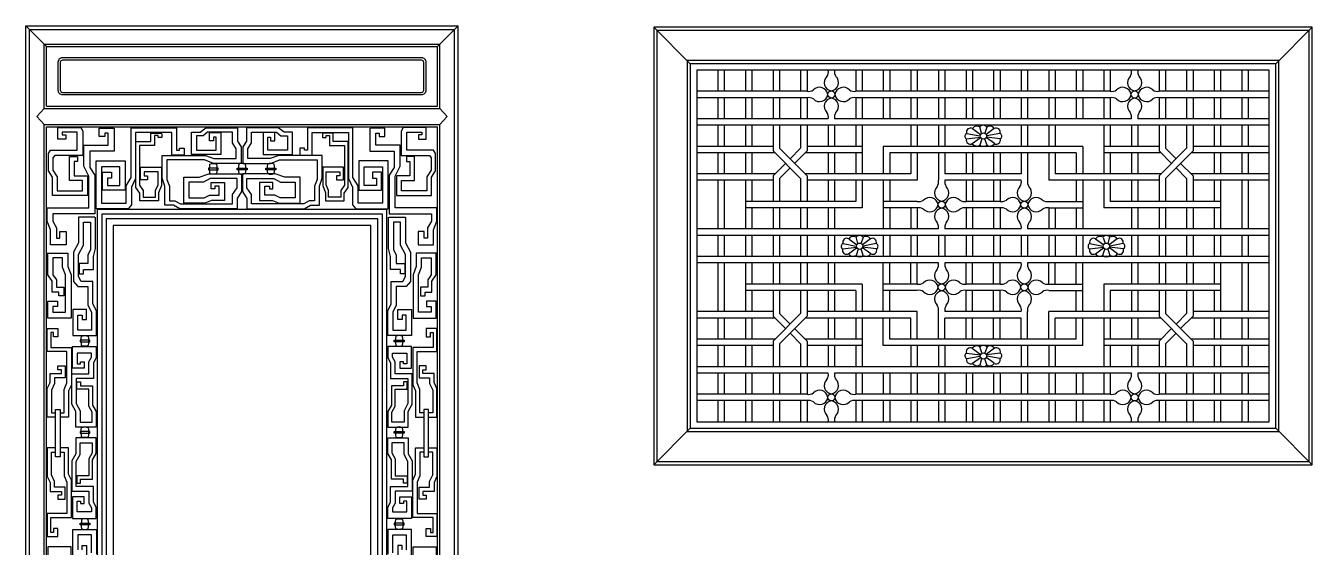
# Model space of a CAD drawing. Extents: x -66030 to 95157, y -13132 to 45879.
# Drawn here: x 32178 to 35533, y 14834 to 16195 of the extents above; entities that cross this region are included whole.
import ezdxf

# ---------------------------------------------------------------- set-up
doc = ezdxf.new("R2010")
doc.units = 0
doc.header["$LTSCALE"] = 100
doc.header["$MEASUREMENT"] = 0
for name, color, linetype in [('3', 11, 'CONTINUOUS'), ('4', 121, 'CONTINUOUS'), ('7', 105, 'CONTINUOUS')]:
    doc.layers.add(name, color=color, linetype=linetype)

# ---------------------------------------------------------------- blocks, each defined once
blk = doc.blocks.new('窗-061')
at = {"layer": '3'}
for points in [[(-585, 2430), (585, 2430, 0.414214), (600, 2445), (600, 2535, 0.414214), (585, 2550), (-585, 2550, 0.414214), (-600, 2535), (-600, 2445, 0.414214)], [(-585, 2437.5), (585, 2437.5, 0.414214), (592.5, 2445), (592.5, 2535, 0.414214), (585, 2542.5), (-585, 2542.5, 0.414214), (-592.5, 2535), (-592.5, 2445, 0.414214)]]:
    blk.add_lwpolyline(points, format="xyb", close=True, dxfattribs=at)
for points in [[(-416.4, 2320.9), (-416.4, 2245.1), (-496, 2245.1), (-496, 2192.7), (-479.7, 2167.4), (-479.7, 2041), (-617.1, 2041), (-617.1, 2017.5), (-604.5, 1995.9), (-604.5, 1961.5), (-593.6, 1961.5), (-593.6, 1983.2), (-573.7, 1983.2), (-573.7, 1939.9), (-624.4, 1939.9), (-624.4, 1988.6), (-635.2, 2017.5), (-635.2, 2060.9), (-499.6, 2060.9), (-499.6, 2163.8), (-515.9, 2196.3), (-515.9, 2264.9), (-436.3, 2264.9), (-436.3, 2304.7), (-447.1, 2304.7), (-447.1, 2293.8), (-465.2, 2293.8), (-465.2, 2320.9), (-418.2, 2320.9)], [(-503.2, 2163.8), (-503.2, 2100.5), (-617.7, 2100.5), (-617.7, 2160.7), (-631, 2181.1), (-631, 2238.3), (-623.9, 2248.5), (-537, 2248.5), (-537, 2307.7), (-586, 2307.7), (-586, 2298.5), (-574.8, 2298.5), (-574.8, 2284.2), (-600.4, 2284.2), (-600.4, 2323), (-525.7, 2323), (-518.6, 2310.8), (-518.6, 2231.1), (-610.6, 2231.1), (-616.7, 2224), (-616.7, 2183.2), (-602.4, 2161.7), (-602.4, 2115.8), (-519.6, 2115.8), (-519.6, 2149.5), (-562.5, 2149.5), (-562.5, 2228.1), (-536, 2228.1), (-536, 2211.7), (-547.2, 2211.7), (-547.2, 2164.8), (-503.2, 2164.8)], [(-188.2, 2255.3), (-188.2, 2233), (-228.7, 2233), (-228.7, 2306.9), (-347.4, 2306.9), (-347.4, 2156.3), (-360, 2128.4), (-360, 2069.9), (-371.1, 2057.3), (-475.8, 2057.3), (-475.8, 2213.5), (-381.2, 2213.5), (-381.2, 2118.7), (-454.9, 2118.7), (-454.9, 2177.2), (-425.6, 2177.2), (-425.6, 2157.7), (-438.1, 2157.7), (-438.1, 2134), (-398.2, 2134), (-398.3, 2194), (-457.7, 2194), (-457.7, 2075.4), (-378.1, 2075.4), (-378.1, 2132.6), (-361.3, 2159.1), (-361.3, 2159.1), (-361.3, 2322.2), (-213.3, 2322.2), (-213.3, 2248.3), (-203.6, 2248.3), (-203.6, 2255.3), (-188.2, 2255.3)], [(188.2, 2255.3), (188.2, 2233), (228.7, 2233), (228.7, 2306.9), (347.4, 2306.9), (347.4, 2156.3), (360, 2128.4), (360, 2069.9), (371.1, 2057.3), (475.8, 2057.3), (475.8, 2213.5), (381.2, 2213.5), (381.2, 2118.7), (454.9, 2118.7), (454.9, 2177.2), (425.6, 2177.2), (425.6, 2157.7), (438.1, 2157.7), (438.1, 2134), (398.2, 2134), (398.3, 2194), (457.7, 2194), (457.7, 2075.4), (378.1, 2075.4), (378.1, 2132.6), (361.3, 2159.1), (361.3, 2159.1), (361.3, 2322.2), (213.3, 2322.2), (213.3, 2248.3), (203.6, 2248.3), (203.6, 2255.3), (188.2, 2255.3)], [(416.4, 2320.9), (416.4, 2245.1), (496, 2245.1), (496, 2192.7), (479.7, 2167.4), (479.7, 2041), (617.1, 2041), (617.1, 2017.5), (604.5, 1995.9), (604.5, 1961.5), (593.6, 1961.5), (593.6, 1983.2), (573.7, 1983.2), (573.7, 1939.9), (624.4, 1939.9), (624.4, 1988.6), (635.2, 2017.5), (635.2, 2060.9), (499.6, 2060.9), (499.6, 2163.8), (515.9, 2196.3), (515.9, 2264.9), (436.3, 2264.9), (436.3, 2304.7), (447.1, 2304.7), (447.1, 2293.8), (465.2, 2293.8), (465.2, 2320.9), (418.2, 2320.9)], [(503.2, 2163.8), (503.2, 2100.5), (617.7, 2100.5), (617.7, 2160.7), (631, 2181.1), (631, 2238.3), (623.9, 2248.5), (537, 2248.5), (537, 2307.7), (586, 2307.7), (586, 2298.5), (574.8, 2298.5), (574.8, 2284.2), (600.4, 2284.2), (600.4, 2323), (525.7, 2323), (518.6, 2310.8), (518.6, 2231.1), (610.6, 2231.1), (616.7, 2224), (616.7, 2183.2), (602.4, 2161.7), (602.4, 2115.8), (519.6, 2115.8), (519.6, 2149.5), (562.5, 2149.5), (562.5, 2228.1), (536, 2228.1), (536, 2211.7), (547.2, 2211.7), (547.2, 2164.8), (503.2, 2164.8)], [(-261.8, 2302.6), (-261.8, 2289.6), (-273.7, 2289.6), (-273.7, 2296.7), (-285.6, 2296.7), (-285.6, 2263.5), (-334.2, 2263.5), (-334.2, 2134.3), (-322.3, 2117.7), (-322.3, 2095.2), (-282, 2095.2), (-282, 2117.7), (-273.7, 2135.5), (-273.7, 2178.2), (-318.8, 2178.2), (-318.8, 2165.2), (-308.1, 2165.2), (-308.1, 2152.1), (-330.7, 2152.1), (-330.7, 2193.6), (-263, 2193.6), (-263, 2133.2), (-272.5, 2109.4), (-272.5, 2083.4), (-333, 2083.4), (-333, 2108.3), (-346.1, 2127.2), (-346.1, 2276.6), (-297.4, 2276.6), (-297.4, 2303.8), (-261.8, 2303.8)], [(261.8, 2302.6), (261.8, 2289.6), (273.7, 2289.6), (273.7, 2296.7), (285.6, 2296.7), (285.6, 2263.5), (334.2, 2263.5), (334.2, 2134.3), (322.3, 2117.7), (322.3, 2095.2), (282, 2095.2), (282, 2117.7), (273.7, 2135.5), (273.7, 2178.2), (318.8, 2178.2), (318.8, 2165.2), (308.1, 2165.2), (308.1, 2152.1), (330.7, 2152.1), (330.7, 2193.6), (263, 2193.6), (263, 2133.2), (272.5, 2109.4), (272.5, 2083.4), (333, 2083.4), (333, 2108.3), (346.1, 2127.2), (346.1, 2276.6), (297.4, 2276.6), (297.4, 2303.8), (261.8, 2303.8)], [(-479.4, 2030.3), (-533.2, 2030.3), (-533.2, 1946.2), (-549.6, 1915.8), (-549.6, 1820.1), (-535.5, 1803.7), (-502.8, 1803.7), (-502.8, 1743), (-491.1, 1719.7), (-491.1, 1661.2), (-535.5, 1661.2), (-535.5, 1710.3), (-521.5, 1710.3), (-521.5, 1696.3), (-507.5, 1696.3), (-507.5, 1729), (-551.9, 1729), (-551.9, 1643.8), (-474.7, 1643.8), (-474.7, 1724.3), (-486.4, 1747.7), (-486.4, 1820.1), (-523.8, 1820.1), (-533.2, 1836.4), (-533.2, 1908.8), (-516.8, 1939.2), (-516.8, 2013.9), (-493.4, 2013.9), (-493.4, 1925.2), (-502.8, 1906.5), (-502.8, 1878.5), (-530.9, 1878.5), (-530.9, 1845.8), (-516.8, 1845.8), (-516.8, 1859.8), (-484.1, 1859.8), (-484.1, 1901.8), (-477.1, 1927.5), (-477.1, 2030.3)], [(479.4, 2030.3), (533.2, 2030.3), (533.2, 1946.2), (549.6, 1915.8), (549.6, 1820.1), (535.5, 1803.7), (502.8, 1803.7), (502.8, 1743), (491.1, 1719.7), (491.1, 1661.2), (535.5, 1661.2), (535.5, 1710.3), (521.5, 1710.3), (521.5, 1696.3), (507.5, 1696.3), (507.5, 1729), (551.9, 1729), (551.9, 1643.8), (474.7, 1643.8), (474.7, 1724.3), (486.4, 1747.7), (486.4, 1820.1), (523.8, 1820.1), (533.2, 1836.4), (533.2, 1908.8), (516.8, 1939.2), (516.8, 2013.9), (493.4, 2013.9), (493.4, 1925.2), (502.8, 1906.5), (502.8, 1878.5), (530.9, 1878.5), (530.9, 1845.8), (516.8, 1845.8), (516.8, 1859.8), (484.1, 1859.8), (484.1, 1901.8), (477.1, 1927.5), (477.1, 2030.3)], [(-634.9, 1913.1), (-567.3, 1913.1), (-567.3, 1869.3), (-557.3, 1841.5), (-557.3, 1700.4), (-632.9, 1700.4), (-632.9, 1756.1), (-601.1, 1756.1), (-601.1, 1738.2), (-617, 1738.2), (-617, 1720.3), (-575.2, 1720.3), (-575.2, 1841.5), (-585.2, 1867.4), (-585.2, 1897.2), (-617, 1897.2), (-617, 1841.5), (-605.1, 1825.6), (-605.1, 1801.8), (-581.2, 1801.8), (-581.2, 1774), (-597.1, 1774), (-597.1, 1785.9), (-619, 1785.9), (-619, 1821.7), (-632.9, 1841.5), (-632.9, 1911.1)], [(634.9, 1913.1), (567.3, 1913.1), (567.3, 1869.3), (557.3, 1841.5), (557.3, 1700.4), (632.9, 1700.4), (632.9, 1756.1), (601.1, 1756.1), (601.1, 1738.2), (617, 1738.2), (617, 1720.3), (575.2, 1720.3), (575.2, 1841.5), (585.2, 1867.4), (585.2, 1897.2), (617, 1897.2), (617, 1841.5), (605.1, 1825.6), (605.1, 1801.8), (581.2, 1801.8), (581.2, 1774), (597.1, 1774), (597.1, 1785.9), (619, 1785.9), (619, 1821.7), (632.9, 1841.5), (632.9, 1911.1)], [(-635.1, 1666.9), (-600.7, 1666.9), (-600.7, 1640.2), (-614.1, 1640.2), (-614.1, 1653.5), (-623, 1653.5), (-623, 1605), (-556.2, 1605), (-556.2, 1483.2), (-565.1, 1463.9), (-565.1, 1378), (-592.3, 1378)], [(-592.3, 1391.4), (-580, 1391.4), (-580, 1468.4), (-571.1, 1489.1), (-571.1, 1591.7), (-634.8, 1591.7), (-634.8, 1666.6)], [(635.1, 1666.9), (600.7, 1666.9), (600.7, 1640.2), (614.1, 1640.2), (614.1, 1653.5), (623, 1653.5), (623, 1605), (556.2, 1605), (556.2, 1483.2), (565.1, 1463.9), (565.1, 1378), (592.3, 1378)], [(592.3, 1391.4), (580, 1391.4), (580, 1468.4), (571.1, 1489.1), (571.1, 1591.7), (634.8, 1591.7), (634.8, 1666.6)], [(-608.2, 1378), (-634.8, 1378), (-634.8, 1471.3), (-625.9, 1490.6), (-625.9, 1520.2), (-588.9, 1520.2), (-588.9, 1532.1), (-600.7, 1532.1), (-600.7, 1545.4), (-577, 1545.4), (-577, 1505.4), (-611.1, 1505.4), (-611.1, 1487.6), (-621.5, 1465.4), (-621.5, 1391.4), (-608.2, 1391.4)], [(608.2, 1378), (634.8, 1378), (634.8, 1471.3), (625.9, 1490.6), (625.9, 1520.2), (588.9, 1520.2), (588.9, 1532.1), (600.7, 1532.1), (600.7, 1545.4), (577, 1545.4), (577, 1505.4), (611.1, 1505.4), (611.1, 1487.6), (621.5, 1465.4), (621.5, 1391.4), (608.2, 1391.4)], [(-635.1, 988.1), (-600.7, 988.1), (-600.7, 1014.8), (-614.1, 1014.8), (-614.1, 1001.5), (-623, 1001.5), (-623, 1050), (-556.2, 1050), (-556.2, 1171.8), (-565.1, 1191.1), (-565.1, 1277), (-592.3, 1277)], [(-608.2, 1277), (-634.8, 1277), (-634.8, 1183.7), (-625.9, 1164.4), (-625.9, 1134.8), (-588.9, 1134.8), (-588.9, 1122.9), (-600.7, 1122.9), (-600.7, 1109.6), (-577, 1109.6), (-577, 1149.6), (-611.1, 1149.6), (-611.1, 1167.4), (-621.5, 1189.6), (-621.5, 1263.6), (-608.2, 1263.6)], [(-592.3, 1263.6), (-580, 1263.6), (-580, 1186.6), (-571.1, 1165.9), (-571.1, 1063.3), (-634.8, 1063.3), (-634.8, 988.4)], [(635.1, 988.1), (600.7, 988.1), (600.7, 1014.8), (614.1, 1014.8), (614.1, 1001.5), (623, 1001.5), (623, 1050), (556.2, 1050), (556.2, 1171.8), (565.1, 1191.1), (565.1, 1277), (592.3, 1277)], [(592.3, 1263.6), (580, 1263.6), (580, 1186.6), (571.1, 1165.9), (571.1, 1063.3), (634.8, 1063.3), (634.8, 988.4)], [(608.2, 1277), (634.8, 1277), (634.8, 1183.7), (625.9, 1164.4), (625.9, 1134.8), (588.9, 1134.8), (588.9, 1122.9), (600.7, 1122.9), (600.7, 1109.6), (577, 1109.6), (577, 1149.6), (611.1, 1149.6), (611.1, 1167.4), (621.5, 1189.6), (621.5, 1263.6), (608.2, 1263.6)], [(-491.1, 935.3), (-491.1, 993.8), (-535.5, 993.8), (-535.5, 944.7)], [(-521.5, 944.7), (-521.5, 958.7), (-507.5, 958.7), (-507.5, 926)], [(-551.9, 926), (-551.9, 1011.2), (-474.7, 1011.2), (-474.7, 930.7)], [(491.1, 935.3), (491.1, 993.8), (535.5, 993.8), (535.5, 944.7)], [(521.5, 944.7), (521.5, 958.7), (507.5, 958.7), (507.5, 926)], [(551.9, 926), (551.9, 1011.2), (474.7, 1011.2), (474.7, 930.7)], [(-557.3, 813.5), (-557.3, 954.6), (-632.9, 954.6), (-632.9, 898.9)], [(557.3, 813.5), (557.3, 954.6), (632.9, 954.6), (632.9, 898.9)]]:
    blk.add_lwpolyline(points, dxfattribs=at)
for points in [[(-103.5, 2155.9), (-125.4, 2144.2), (-173.4, 2144.2), (-173.4, 2093.7), (-123.9, 2093.7), (-106.4, 2102.4), (-74.4, 2102.4), (-74.4, 2131.5), (-89, 2131.5), (-89, 2122.8), (-100.6, 2122.8), (-100.6, 2143.1), (-56.9, 2143.1), (-56.9, 2085), (-99.1, 2085), (-121, 2076.3), (-189.4, 2076.3), (-189.4, 2160.2), (-139.9, 2160.2), (-107.9, 2171.9), (-1.6, 2171.9), (-1.6, 2114.1), (-16.1, 2090.8), (-16.1, 2057.3), (-202.5, 2057.3), (-222.9, 2069), (-252, 2069), (-252, 2131.5), (-260.8, 2157.7), (-260.8, 2231.9), (-119.5, 2231.9), (-91.9, 2221.7), (-19.1, 2221.7), (-19.1, 2253.7), (-30.7, 2272.6), (-30.7, 2307.5), (-112.3, 2307.5), (-126.8, 2295.8), (-148.7, 2295.8), (-148.7, 2249.3), (-84.6, 2249.3), (-84.6, 2291.5), (-93.3, 2291.5), (-93.3, 2279.8), (-106.4, 2279.8), (-106.4, 2306), (-68.6, 2306), (-68.6, 2234.8), (-164.7, 2234.8), (-164.7, 2307.5), (-137, 2307.5), (-118.1, 2322), (-14.7, 2322), (-14.7, 2278.4), (-3, 2259.5), (-3, 2205.7), (-93.3, 2205.7), (-122.4, 2217.3), (-244.8, 2217.3), (-244.8, 2153.3), (-236, 2131.5), (-236, 2083.5), (-218.6, 2083.5), (-201.1, 2073.3), (-30.7, 2073.3), (-30.7, 2104.1), (-16.1, 2125.9), (-16.1, 2155.9)], [(103.5, 2155.9), (125.4, 2144.2), (173.4, 2144.2), (173.4, 2093.7), (123.9, 2093.7), (106.4, 2102.4), (74.4, 2102.4), (74.4, 2131.5), (89, 2131.5), (89, 2122.8), (100.6, 2122.8), (100.6, 2143.1), (56.9, 2143.1), (56.9, 2085), (99.1, 2085), (121, 2076.3), (189.4, 2076.3), (189.4, 2160.2), (139.9, 2160.2), (107.9, 2171.9), (1.6, 2171.9), (1.6, 2114.1), (16.1, 2090.8), (16.1, 2057.3), (202.5, 2057.3), (222.9, 2069), (252, 2069), (252, 2131.5), (260.8, 2157.7), (260.8, 2231.9), (119.5, 2231.9), (91.9, 2221.7), (19.1, 2221.7), (19.1, 2253.7), (30.7, 2272.6), (30.7, 2307.5), (112.3, 2307.5), (126.8, 2295.8), (148.7, 2295.8), (148.7, 2249.3), (84.6, 2249.3), (84.6, 2291.5), (93.3, 2291.5), (93.3, 2279.8), (106.4, 2279.8), (106.4, 2306), (68.6, 2306), (68.6, 2234.8), (164.7, 2234.8), (164.7, 2307.5), (137, 2307.5), (118.1, 2322), (14.7, 2322), (14.7, 2278.4), (3, 2259.5), (3, 2205.7), (93.3, 2205.7), (122.4, 2217.3), (244.8, 2217.3), (244.8, 2153.3), (236, 2131.5), (236, 2083.5), (218.6, 2083.5), (201.1, 2073.3), (30.7, 2073.3), (30.7, 2104.1), (16.1, 2125.9), (16.1, 2155.9)], [(-457.5, 615), (457.5, 615), (457.5, 2040), (-457.5, 2040)], [(-442.5, 630), (442.5, 630), (442.5, 2025), (-442.5, 2025)], [(-475.4, 1345.1), (-541.8, 1345.1), (-541.8, 1396.6), (-554.4, 1419.8), (-554.4, 1518.7), (-499.6, 1518.7), (-499.6, 1557.6), (-490.2, 1573.4), (-490.2, 1586), (-537.6, 1586), (-537.6, 1551.3), (-526, 1551.3), (-526, 1558.6), (-514.4, 1558.6), (-514.4, 1537.6), (-552.3, 1537.6), (-552.3, 1608.1), (-475.4, 1608.1), (-475.4, 1572.3), (-483.8, 1553.4), (-483.8, 1503.9), (-540.7, 1503.9), (-540.7, 1421.9), (-528.1, 1398.7), (-528.1, 1360.9), (-488.1, 1360.9), (-488.1, 1393.5), (-499.6, 1413.5), (-499.6, 1469.2), (-538.6, 1469.2), (-538.6, 1492.4), (-526, 1492.4), (-526, 1479.7), (-487, 1479.7), (-487, 1416.6), (-475.4, 1395.6), (-475.4, 1345.1)], [(475.4, 1345.1), (541.8, 1345.1), (541.8, 1396.6), (554.4, 1419.8), (554.4, 1518.7), (499.6, 1518.7), (499.6, 1557.6), (490.2, 1573.4), (490.2, 1586), (537.6, 1586), (537.6, 1551.3), (526, 1551.3), (526, 1558.6), (514.4, 1558.6), (514.4, 1537.6), (552.3, 1537.6), (552.3, 1608.1), (475.4, 1608.1), (475.4, 1572.3), (483.8, 1553.4), (483.8, 1503.9), (540.7, 1503.9), (540.7, 1421.9), (528.1, 1398.7), (528.1, 1360.9), (488.1, 1360.9), (488.1, 1393.5), (499.6, 1413.5), (499.6, 1469.2), (538.6, 1469.2), (538.6, 1492.4), (526, 1492.4), (526, 1479.7), (487, 1479.7), (487, 1416.6), (475.4, 1395.6), (475.4, 1345.1)], [(-608.2, 1402.7), (-592.3, 1402.7), (-592.3, 1247.7), (-608.2, 1247.7)], [(608.2, 1402.7), (592.3, 1402.7), (592.3, 1247.7), (608.2, 1247.7)], [(-475.4, 1309.9), (-541.8, 1309.9), (-541.8, 1258.4), (-554.4, 1235.2), (-554.4, 1136.3), (-499.6, 1136.3), (-499.6, 1097.4), (-490.2, 1081.6), (-490.2, 1069), (-537.6, 1069), (-537.6, 1103.7), (-526, 1103.7), (-526, 1096.4), (-514.4, 1096.4), (-514.4, 1117.4), (-552.3, 1117.4), (-552.3, 1046.9), (-475.4, 1046.9), (-475.4, 1082.7), (-483.8, 1101.6), (-483.8, 1151.1), (-540.7, 1151.1), (-540.7, 1233.1), (-528.1, 1256.3), (-528.1, 1294.1), (-488.1, 1294.1), (-488.1, 1261.5), (-499.6, 1241.5), (-499.6, 1185.8), (-538.6, 1185.8), (-538.6, 1162.6), (-526, 1162.6), (-526, 1175.3), (-487, 1175.3), (-487, 1238.4), (-475.4, 1259.4), (-475.4, 1309.9)], [(475.4, 1309.9), (541.8, 1309.9), (541.8, 1258.4), (554.4, 1235.2), (554.4, 1136.3), (499.6, 1136.3), (499.6, 1097.4), (490.2, 1081.6), (490.2, 1069), (537.6, 1069), (537.6, 1103.7), (526, 1103.7), (526, 1096.4), (514.4, 1096.4), (514.4, 1117.4), (552.3, 1117.4), (552.3, 1046.9), (475.4, 1046.9), (475.4, 1082.7), (483.8, 1101.6), (483.8, 1151.1), (540.7, 1151.1), (540.7, 1233.1), (528.1, 1256.3), (528.1, 1294.1), (488.1, 1294.1), (488.1, 1261.5), (499.6, 1241.5), (499.6, 1185.8), (538.6, 1185.8), (538.6, 1162.6), (526, 1162.6), (526, 1175.3), (487, 1175.3), (487, 1238.4), (475.4, 1259.4), (475.4, 1309.9)]]:
    blk.add_lwpolyline(points, close=True, dxfattribs=at)
at = {"layer": '4'}
for p, q in [((-705, 2655), (705, 2655)), ((-705, 0), (-705, 2655)), ((705, 0), (705, 2655)), ((-637.5, 2587.5), (637.5, 2587.5)), ((-637.5, 2392.5), (-637.5, 2587.5)), ((637.5, 2392.5), (637.5, 2587.5)), ((-637.5, 2392.5), (637.5, 2392.5)), ((-637.5, 2325), (637.5, 2325)), ((-637.5, 330), (-637.5, 2325)), ((637.5, 330), (637.5, 2325))]:
    blk.add_line(p, q, dxfattribs=at)
at = {"layer": '7'}
for p, q in [((-637.5, 2587.5), (-705, 2655)), ((-693, 2643), (693, 2643)), ((-693, 12), (-693, 2643)), ((637.5, 2587.5), (705, 2655)), ((693, 12), (693, 2643)), ((-645, 2595), (645, 2595)), ((-645, 2385), (-645, 2595)), ((645, 2385), (645, 2595)), ((-669, 2358.8), (-645, 2385)), ((-645, 2332.5), (-669, 2358.8)), ((-645, 2385), (645, 2385)), ((669, 2358.8), (645, 2385)), ((645, 2332.5), (669, 2358.8)), ((-645, 2332.5), (645, 2332.5)), ((-645, 322.5), (-645, 2332.5)), ((645, 322.5), (645, 2332.5))]:
    blk.add_line(p, q, dxfattribs=at)
for points in [[(-77.4, 2189.9), (-109.8, 2189.9), (-109.8, 2184.8), (-77.4, 2184.8)], [(-16.1, 2189.9), (16.2, 2189.9), (16.2, 2184.8), (-16.1, 2184.8)], [(77.4, 2189.9), (109.8, 2189.9), (109.8, 2184.8), (77.4, 2184.8)], [(-472.5, 600), (472.5, 600), (472.5, 2055), (-472.5, 2055)], [(-420, 652.5), (420, 652.5), (420, 2002.5), (-420, 2002.5)], [(-495.7, 1628.4), (-528.1, 1628.4), (-528.1, 1623.3), (-495.7, 1623.3)], [(495.7, 1628.4), (528.1, 1628.4), (528.1, 1623.3), (495.7, 1623.3)], [(-495.7, 1330.3), (-528.1, 1330.3), (-528.1, 1325.1), (-495.7, 1325.1)], [(495.7, 1330.3), (528.1, 1330.3), (528.1, 1325.1), (495.7, 1325.1)], [(-495.7, 1026.6), (-528.1, 1026.6), (-528.1, 1031.7), (-495.7, 1031.7)], [(495.7, 1026.6), (528.1, 1026.6), (528.1, 1031.7), (495.7, 1031.7)]]:
    blk.add_lwpolyline(points, close=True, dxfattribs=at)
for points in [[(-105, 2172.8, -0.040296), (-105, 2203.5, -0.170167), (-83.2, 2203.5, -0.092835), (-83.3, 2172.5, -0.207262)], [(11.4, 2172.8, 0.040296), (11.5, 2203.5, 0.170167), (-10.3, 2203.5, 0.092835), (-10.2, 2172.5, 0.207262)], [(105, 2172.8, 0.040296), (105, 2203.5, 0.170167), (83.2, 2203.5, 0.092835), (83.3, 2172.5, 0.207262)], [(-523.3, 1611.3, -0.040296), (-523.4, 1642, -0.170167), (-501.5, 1642, -0.092835), (-501.6, 1611, -0.207262)], [(523.3, 1611.3, 0.040296), (523.4, 1642, 0.170167), (501.5, 1642, 0.092835), (501.6, 1611, 0.207262)], [(-523.3, 1313.2, -0.040296), (-523.4, 1343.9, -0.170167), (-501.5, 1343.8, -0.092835), (-501.6, 1312.8, -0.207262)], [(523.3, 1313.2, 0.040296), (523.4, 1343.9, 0.170167), (501.5, 1343.8, 0.092835), (501.6, 1312.8, 0.207262)], [(-523.3, 1043.7, 0.040296), (-523.4, 1013, 0.170167), (-501.5, 1013, 0.092835), (-501.6, 1044, 0.207262)], [(523.3, 1043.7, -0.040296), (523.4, 1013, -0.170167), (501.5, 1013, -0.092835), (501.6, 1044, -0.207262)]]:
    blk.add_lwpolyline(points, format="xyb", close=True, dxfattribs=at)
blk = doc.blocks.new('窗-060')
at = {"layer": '3'}
for p, q in [((-827, 1232), (-827, 1166)), ((-807, 1232), (-807, 1166)), ((-741, 1232), (-741, 1166)), ((-721, 1232), (-721, 1166)), ((-655, 1232), (-655, 1166)), ((-635, 1232), (-635, 1166)), ((-569, 1232), (-569, 1166)), ((-549, 1232), (-549, 1166)), ((-397, 1232), (-397, 1166)), ((-377, 1232), (-377, 1166)), ((-311, 1232), (-311, 1166)), ((-291, 1232), (-291, 1166)), ((-225, 1232), (-225, 1166)), ((-205, 1232), (-205, 1166)), ((-139, 1232), (-139, 1166)), ((-119, 1232), (-119, 1166)), ((-53, 1232), (-53, 1166)), ((-33, 1232), (-33, 1166)), ((33, 1232), (33, 1166)), ((53, 1232), (53, 1166)), ((119, 1232), (119, 1166)), ((139, 1232), (139, 1166)), ((205, 1232), (205, 1166)), ((225, 1232), (225, 1166)), ((291, 1232), (291, 1166)), ((311, 1232), (311, 1166)), ((377, 1232), (377, 1166)), ((397, 1232), (397, 1166)), ((549, 1232), (549, 1166)), ((569, 1232), (569, 1166)), ((635, 1232), (635, 1166)), ((655, 1232), (655, 1166)), ((721, 1232), (721, 1166)), ((741, 1232), (741, 1166)), ((807, 1232), (807, 1166)), ((827, 1232), (827, 1166)), ((-549, 1166), (-893, 1166)), ((397, 1166), (-397, 1166)), ((893, 1166), (549, 1166)), ((-549, 1146), (-893, 1146)), ((-827, 1146), (-827, 1080)), ((-807, 1146), (-807, 1080)), ((-741, 1146), (-741, 1080)), ((-721, 1146), (-721, 1080)), ((-655, 1146), (-655, 1080)), ((-635, 1146), (-635, 1080)), ((-569, 1146), (-569, 1080)), ((-549, 1146), (-549, 1080)), ((-397, 1146), (-397, 1080)), ((397, 1146), (-397, 1146)), ((-377, 1146), (-377, 1080)), ((-311, 1146), (-311, 1080)), ((-291, 1146), (-291, 1080)), ((-225, 1146), (-225, 1080)), ((-205, 1146), (-205, 1080)), ((-139, 1146), (-139, 1080)), ((-119, 1146), (-119, 1080)), ((-53, 1146), (-53, 1080)), ((-33, 1146), (-33, 1080)), ((33, 1146), (33, 1080)), ((53, 1146), (53, 1080)), ((119, 1146), (119, 1080)), ((139, 1146), (139, 1080)), ((205, 1146), (205, 1080)), ((225, 1146), (225, 1080)), ((291, 1146), (291, 1080)), ((311, 1146), (311, 1080)), ((377, 1146), (377, 1080)), ((397, 1146), (397, 1080)), ((549, 1146), (549, 1080)), ((893, 1146), (549, 1146)), ((569, 1146), (569, 1080)), ((635, 1146), (635, 1080)), ((655, 1146), (655, 1080)), ((721, 1146), (721, 1080)), ((741, 1146), (741, 1080)), ((807, 1146), (807, 1080)), ((827, 1146), (827, 1080)), ((-483, 1080), (-893, 1080)), ((893, 1060), (-893, 1060)), ((-827, 1060), (-827, 994)), ((-807, 1060), (-807, 994)), ((-741, 1060), (-741, 994)), ((-721, 1060), (-721, 994)), ((-655, 1060), (-655, 979.9)), ((-635, 1060), (-635, 988.1)), ((-569, 1060), (-569, 988.1)), ((-549, 1060), (-549, 979.9)), ((-483, 1060), (-483, 994)), ((463, 1080), (-463, 1080)), ((-463, 1060), (-463, 994)), ((-397, 1060), (-397, 994)), ((-377, 1060), (-377, 908)), ((-225, 1060), (-225, 994)), ((-205, 1060), (-205, 994)), ((-139, 1060), (-139, 994)), ((-119, 1060), (-119, 994)), ((-32.8, 1049.4), (-7.6, 1031)), ((-4.3, 1035), (-9.8, 1055.1)), ((11.7, 1053.9), (5.3, 1035.2)), ((34.9, 1049.4), (9.6, 1031)), ((119, 1060), (119, 994)), ((139, 1060), (139, 994)), ((205, 1060), (205, 994)), ((225, 1060), (225, 994)), ((377, 1060), (377, 908)), ((397, 1060), (397, 994)), ((463, 1060), (463, 994)), ((893, 1080), (483, 1080)), ((483, 1060), (483, 994)), ((549, 1060), (549, 979.9)), ((569, 1060), (569, 988.1)), ((635, 1060), (635, 988.1)), ((655, 1060), (655, 979.9)), ((721, 1060), (721, 994)), ((741, 1060), (741, 994)), ((807, 1060), (807, 994)), ((827, 1060), (827, 994)), ((-52.1, 1017.8), (-7.3, 1023.2)), ((-50.8, 1034.3), (-9.6, 1026.7)), ((-33.6, 1002.6), (-8.4, 1021)), ((-3.5, 1017), (-10, 997.6)), ((12.4, 998.1), (6, 1016.8)), ((54.1, 1017.8), (9.3, 1023.2)), ((35.6, 1002.6), (10.4, 1021)), ((52.8, 1034.3), (11.7, 1026.7)), ((-655, 994), (-893, 994)), ((-649.1, 974), (-893, 974)), ((-827, 974), (-827, 908)), ((-807, 974), (-807, 908)), ((-741, 974), (-741, 908)), ((-721, 974), (-721, 908)), ((-655, 979.9), (-569, 893.9)), ((-635, 988.1), (-549, 902.1)), ((-602, 955.1), (-569, 988.1)), ((-587.9, 941), (-549, 979.9)), ((-377, 974), (-554.9, 974)), ((-377, 994), (-549, 994)), ((-483, 974), (-483, 908)), ((-463, 974), (-463, 908)), ((-397, 974), (-397, 908)), ((311, 994), (-311, 994)), ((-311, 994), (-311, 908)), ((291, 974), (-291, 974)), ((-291, 974), (-291, 908)), ((-225, 974), (-225, 908)), ((-205, 974), (-205, 888)), ((-139, 974), (-139, 888)), ((-119, 974), (-119, 908)), ((-53, 974), (-53, 908)), ((-33, 974), (-33, 908)), ((33, 974), (33, 908)), ((53, 974), (53, 908)), ((119, 974), (119, 908)), ((139, 974), (139, 888)), ((205, 974), (205, 888)), ((225, 974), (225, 908)), ((291, 974), (291, 908)), ((311, 994), (311, 908)), ((549, 994), (377, 994)), ((554.9, 974), (377, 974)), ((397, 974), (397, 908)), ((463, 974), (463, 908)), ((483, 974), (483, 908)), ((635, 988.1), (549, 902.1)), ((587.9, 941), (549, 979.9)), ((602, 955.1), (569, 988.1)), ((655, 979.9), (569, 893.9)), ((893, 974), (649.1, 974)), ((893, 994), (655, 994)), ((721, 974), (721, 908)), ((741, 974), (741, 908)), ((807, 974), (807, 908)), ((827, 974), (827, 908)), ((-655, 902.1), (-616.1, 941)), ((-635, 893.9), (-602, 926.9)), ((635, 893.9), (602, 926.9)), ((655, 902.1), (616.1, 941)), ((-649.1, 908), (-893, 908)), ((-655, 888), (-893, 888)), ((-827, 888), (-827, 736)), ((-807, 888), (-807, 736)), ((-741, 888), (-741, 736)), ((-721, 888), (-721, 822)), ((-655, 902.1), (-655, 822)), ((-635, 893.9), (-635, 822)), ((-569, 893.9), (-569, 822)), ((-225, 908), (-554.9, 908)), ((-549, 902.1), (-549, 822)), ((-205, 888), (-549, 888)), ((-483, 888), (-483, 822)), ((-463, 888), (-463, 822)), ((-397, 888), (-397, 822)), ((-377, 888), (-377, 802)), ((-311, 888), (-311, 736)), ((-291, 888), (-291, 822)), ((119, 908), (-119, 908)), ((119, 888), (-119, 888)), ((-53, 888), (-53, 822)), ((-33, 888), (-33, 822)), ((33, 888), (33, 822)), ((53, 888), (53, 822)), ((549, 888), (205, 888)), ((554.9, 908), (225, 908)), ((291, 888), (291, 822)), ((311, 888), (311, 736)), ((377, 888), (377, 802)), ((397, 888), (397, 822)), ((463, 888), (463, 822)), ((483, 888), (483, 822)), ((549, 902.1), (549, 822)), ((569, 893.9), (569, 822)), ((635, 893.9), (635, 822)), ((893, 908), (649.1, 908)), ((655, 902.1), (655, 822)), ((893, 888), (655, 888)), ((721, 888), (721, 822)), ((741, 888), (741, 736)), ((807, 888), (807, 736)), ((827, 888), (827, 736)), ((-397, 822), (-741, 822)), ((-205, 822), (-311, 822)), ((53, 822), (-53, 822)), ((205, 822), (311, 822)), ((741, 822), (397, 822)), ((-377, 802), (-741, 802)), ((-721, 802), (-721, 736)), ((-655, 802), (-655, 736)), ((-635, 802), (-635, 736)), ((-569, 802), (-569, 736)), ((-549, 802), (-549, 736)), ((-483, 802), (-483, 736)), ((-463, 802), (-463, 736)), ((-205, 802), (-311, 802)), ((-291, 802), (-291, 736)), ((-225, 802), (-225, 736)), ((-205, 802), (-205, 736)), ((53, 802), (-53, 802)), ((-53, 802), (-53, 736)), ((-33, 802), (-33, 736)), ((33, 802), (33, 736)), ((53, 802), (53, 736)), ((205, 802), (205, 736)), ((205, 802), (311, 802)), ((225, 802), (225, 736)), ((291, 802), (291, 736)), ((741, 802), (377, 802)), ((463, 802), (463, 736)), ((483, 802), (483, 736)), ((549, 802), (549, 736)), ((569, 802), (569, 736)), ((635, 802), (635, 736)), ((655, 802), (655, 736)), ((721, 802), (721, 736)), ((-139, 736), (-893, 736)), ((119, 736), (-119, 736)), ((893, 736), (139, 736)), ((893, 716), (-893, 716)), ((-827, 716), (-827, 650)), ((-807, 716), (-807, 650)), ((-741, 716), (-741, 650)), ((-721, 716), (-721, 650)), ((-655, 716), (-655, 650)), ((-635, 716), (-635, 650)), ((-569, 716), (-569, 650)), ((-549, 716), (-549, 650)), ((-483, 716), (-483, 650)), ((-463, 716), (-463, 650)), ((-436.7, 690.3), (-395.6, 682.6)), ((-418.8, 705.3), (-393.6, 686.9)), ((-390.3, 690.9), (-395.8, 711)), ((-374.3, 709.8), (-380.7, 691.1)), ((-351.1, 705.3), (-376.3, 686.9)), ((-333.2, 690.3), (-374.3, 682.6)), ((-311, 716), (-311, 650)), ((-291, 716), (-291, 650)), ((-225, 716), (-225, 650)), ((-205, 716), (-205, 650)), ((-139, 716), (-139, 650)), ((-119, 716), (-119, 650)), ((-53, 716), (-53, 650)), ((-33, 716), (-33, 650)), ((33, 716), (33, 650)), ((53, 716), (53, 650)), ((119, 716), (119, 650)), ((139, 716), (139, 650)), ((205, 716), (205, 650)), ((225, 716), (225, 650)), ((291, 716), (291, 650)), ((311, 716), (311, 650)), ((333.2, 690.3), (374.3, 682.6)), ((351.1, 705.3), (376.3, 686.9)), ((374.3, 709.8), (380.7, 691.1)), ((390.3, 690.9), (395.8, 711)), ((418.8, 705.3), (393.6, 686.9)), ((436.7, 690.3), (395.6, 682.6)), ((463, 716), (463, 650)), ((483, 716), (483, 650)), ((549, 716), (549, 650)), ((569, 716), (569, 650)), ((635, 716), (635, 650)), ((655, 716), (655, 650)), ((721, 716), (721, 650)), ((741, 716), (741, 650)), ((807, 716), (807, 650)), ((827, 716), (827, 650)), ((893, 650), (-893, 650)), ((-438.1, 673.7), (-393.3, 679.1)), ((-419.6, 658.5), (-394.3, 676.9)), ((-389.5, 672.9), (-396, 653.6)), ((-373.6, 654), (-380, 672.7)), ((-331.9, 673.7), (-376.7, 679.1)), ((-350.4, 658.5), (-375.6, 676.9)), ((331.9, 673.7), (376.7, 679.1)), ((350.4, 658.5), (375.6, 676.9)), ((373.6, 654), (380, 672.7)), ((389.5, 672.9), (396, 653.6)), ((438.1, 673.7), (393.3, 679.1)), ((419.6, 658.5), (394.3, 676.9)), ((-139, 630), (-893, 630)), ((-827, 630), (-827, 478)), ((-807, 630), (-807, 478)), ((-741, 630), (-741, 478)), ((-721, 630), (-721, 564)), ((-655, 630), (-655, 564)), ((-635, 630), (-635, 564)), ((-569, 630), (-569, 564)), ((-549, 630), (-549, 564)), ((-483, 630), (-483, 564)), ((-463, 630), (-463, 564)), ((-311, 478), (-311, 630)), ((-291, 564), (-291, 630)), ((-225, 564), (-225, 630)), ((-205, 564), (-205, 630)), ((119, 630), (-119, 630)), ((-53, 564), (-53, 630)), ((-33, 564), (-33, 630)), ((33, 564), (33, 630)), ((53, 564), (53, 630)), ((893, 630), (139, 630)), ((205, 564), (205, 630)), ((225, 564), (225, 630)), ((291, 564), (291, 630)), ((311, 478), (311, 630)), ((463, 630), (463, 564)), ((483, 630), (483, 564)), ((549, 630), (549, 564)), ((569, 630), (569, 564)), ((635, 630), (635, 564)), ((655, 630), (655, 564)), ((721, 630), (721, 564)), ((741, 630), (741, 478)), ((807, 630), (807, 478)), ((827, 630), (827, 478)), ((-377, 564), (-741, 564)), ((-377, 564), (-377, 478)), ((-205, 564), (-311, 564)), ((53, 564), (-53, 564)), ((205, 564), (311, 564)), ((377, 564), (377, 478)), ((741, 564), (377, 564)), ((-397, 544), (-741, 544)), ((-721, 544), (-721, 478)), ((-655, 544), (-655, 463.9)), ((-635, 544), (-635, 472.1)), ((-569, 544), (-569, 472.1)), ((-549, 544), (-549, 463.9)), ((-483, 544), (-483, 478)), ((-463, 544), (-463, 478)), ((-397, 544), (-397, 478)), ((-205, 544), (-311, 544)), ((-291, 478), (-291, 544)), ((-53, 478), (-53, 544)), ((53, 544), (-53, 544)), ((-33, 478), (-33, 544)), ((33, 478), (33, 544)), ((53, 478), (53, 544)), ((205, 544), (311, 544)), ((291, 478), (291, 544)), ((397, 544), (397, 478)), ((741, 544), (397, 544)), ((463, 544), (463, 478)), ((483, 544), (483, 478)), ((549, 544), (549, 463.9)), ((569, 544), (569, 472.1)), ((635, 544), (635, 472.1)), ((655, 544), (655, 463.9)), ((721, 544), (721, 478)), ((-655, 478), (-893, 478)), ((-649.1, 458), (-893, 458)), ((-827, 458), (-827, 392)), ((-807, 458), (-807, 392)), ((-741, 458), (-741, 392)), ((-721, 458), (-721, 392)), ((-655, 386.1), (-569, 472.1)), ((-655, 463.9), (-616.1, 425)), ((-635, 472.1), (-602, 439.1)), ((-635, 377.9), (-549, 463.9)), ((-225, 458), (-554.9, 458)), ((-205, 478), (-549, 478)), ((-483, 458), (-483, 392)), ((-463, 458), (-463, 392)), ((-397, 458), (-397, 392)), ((-377, 458), (-377, 306)), ((-311, 372), (-311, 458)), ((-291, 392), (-291, 458)), ((-225, 392), (-225, 458)), ((-205, 392), (-205, 478)), ((-139, 392), (-139, 478)), ((119, 478), (-119, 478)), ((119, 478), (-119, 478)), ((119, 458), (-119, 458)), ((119, 458), (-119, 458)), ((-119, 392), (-119, 458)), ((-53, 392), (-53, 458)), ((-33, 392), (-33, 458)), ((33, 392), (33, 458)), ((53, 392), (53, 458)), ((119, 392), (119, 458)), ((139, 392), (139, 478)), ((549, 478), (205, 478)), ((205, 392), (205, 478)), ((554.9, 458), (225, 458)), ((225, 392), (225, 458)), ((291, 392), (291, 458)), ((311, 372), (311, 458)), ((377, 458), (377, 306)), ((397, 458), (397, 392)), ((463, 458), (463, 392)), ((483, 458), (483, 392)), ((635, 377.9), (549, 463.9)), ((655, 386.1), (569, 472.1)), ((635, 472.1), (602, 439.1)), ((655, 463.9), (616.1, 425)), ((893, 458), (649.1, 458)), ((893, 478), (655, 478)), ((721, 458), (721, 392)), ((741, 458), (741, 392)), ((807, 458), (807, 392)), ((827, 458), (827, 392)), ((-602, 410.9), (-569, 377.9)), ((-587.9, 425), (-549, 386.1)), ((587.9, 425), (549, 386.1)), ((602, 410.9), (569, 377.9)), ((-649.1, 392), (-893, 392)), ((-655, 372), (-893, 372)), ((-827, 372), (-827, 306)), ((-807, 372), (-807, 306)), ((-741, 372), (-741, 306)), ((-721, 372), (-721, 306)), ((-655, 386.1), (-655, 306)), ((-635, 377.9), (-635, 306)), ((-569, 377.9), (-569, 306)), ((-377, 392), (-554.9, 392)), ((-549, 386.1), (-549, 306)), ((-377, 372), (-549, 372)), ((-483, 372), (-483, 306)), ((-463, 372), (-463, 306)), ((-397, 372), (-397, 306)), ((311, 372), (-311, 372)), ((291, 392), (-291, 392)), ((-225, 372), (-225, 306)), ((-205, 372), (-205, 306)), ((-139, 372), (-139, 306)), ((-119, 372), (-119, 306)), ((-33.6, 363.4), (-8.4, 345)), ((-3.5, 349), (-10, 368.4)), ((12.4, 367.9), (6, 349.2)), ((35.6, 363.4), (10.4, 345)), ((119, 372), (119, 306)), ((139, 372), (139, 306)), ((205, 372), (205, 306)), ((225, 372), (225, 306)), ((554.9, 392), (377, 392)), ((549, 372), (377, 372)), ((397, 372), (397, 306)), ((463, 372), (463, 306)), ((483, 372), (483, 306)), ((549, 386.1), (549, 306)), ((569, 377.9), (569, 306)), ((635, 377.9), (635, 306)), ((893, 392), (649.1, 392)), ((655, 386.1), (655, 306)), ((893, 372), (655, 372)), ((721, 372), (721, 306)), ((741, 372), (741, 306)), ((807, 372), (807, 306)), ((827, 372), (827, 306)), ((-52.1, 348.2), (-7.3, 342.8)), ((-50.8, 331.7), (-9.6, 339.3)), ((-32.8, 316.6), (-7.6, 335)), ((-4.3, 331), (-9.8, 310.9)), ((11.7, 312.1), (5.3, 330.8)), ((54.1, 348.2), (9.3, 342.8)), ((34.9, 316.6), (9.6, 335)), ((52.8, 331.7), (11.7, 339.3)), ((893, 306), (-893, 306)), ((-483, 286), (-893, 286)), ((-827, 286), (-827, 220)), ((-807, 286), (-807, 220)), ((-741, 286), (-741, 220)), ((-721, 286), (-721, 220)), ((-655, 286), (-655, 220)), ((-635, 286), (-635, 220)), ((-569, 286), (-569, 220)), ((-549, 286), (-549, 220)), ((463, 286), (-463, 286)), ((-397, 286), (-397, 220)), ((-377, 286), (-377, 220)), ((-311, 286), (-311, 220)), ((-291, 286), (-291, 220)), ((-225, 286), (-225, 220)), ((-205, 286), (-205, 220)), ((-139, 286), (-139, 220)), ((-119, 286), (-119, 220)), ((-53, 286), (-53, 220)), ((-33, 286), (-33, 220)), ((33, 286), (33, 220)), ((53, 286), (53, 220)), ((119, 286), (119, 220)), ((139, 286), (139, 220)), ((205, 286), (205, 220)), ((225, 286), (225, 220)), ((291, 286), (291, 220)), ((311, 286), (311, 220)), ((377, 286), (377, 220)), ((397, 286), (397, 220)), ((893, 286), (483, 286)), ((549, 286), (549, 220)), ((569, 286), (569, 220)), ((635, 286), (635, 220)), ((655, 286), (655, 220)), ((721, 286), (721, 220)), ((741, 286), (741, 220)), ((807, 286), (807, 220)), ((827, 286), (827, 220)), ((-549, 220), (-893, 220)), ((397, 220), (-397, 220)), ((893, 220), (549, 220)), ((-549, 200), (-893, 200)), ((-827, 200), (-827, 134)), ((-807, 200), (-807, 134)), ((-741, 200), (-741, 134)), ((-721, 200), (-721, 134)), ((-655, 200), (-655, 134)), ((-635, 200), (-635, 134)), ((-569, 200), (-569, 134)), ((-549, 200), (-549, 134)), ((397, 200), (-397, 200)), ((-397, 200), (-397, 134)), ((-377, 200), (-377, 134)), ((-311, 200), (-311, 134)), ((-291, 200), (-291, 134)), ((-225, 200), (-225, 134)), ((-205, 200), (-205, 134)), ((-139, 200), (-139, 134)), ((-119, 200), (-119, 134)), ((-53, 200), (-53, 134)), ((-33, 200), (-33, 134)), ((33, 200), (33, 134)), ((53, 200), (53, 134)), ((119, 200), (119, 134)), ((139, 200), (139, 134)), ((205, 200), (205, 134)), ((225, 200), (225, 134)), ((291, 200), (291, 134)), ((311, 200), (311, 134)), ((377, 200), (377, 134)), ((397, 200), (397, 134)), ((549, 200), (549, 134)), ((893, 200), (549, 200)), ((569, 200), (569, 134)), ((635, 200), (635, 134)), ((655, 200), (655, 134)), ((721, 200), (721, 134)), ((741, 200), (741, 134)), ((807, 200), (807, 134)), ((827, 200), (827, 134))]:
    blk.add_line(p, q, dxfattribs=at)
for points in [[(-1017, 1356), (-1017, 10), (1017, 10), (1017, 1356)], [(-923, 1262), (-923, 104), (923, 104), (923, 1262)], [(-893, 1232), (-893, 134), (893, 134), (893, 1232)]]:
    blk.add_lwpolyline(points, close=True, dxfattribs=at)
for centre, radius in [((-473, 1156), 11), ((473, 1156), 11), ((1.4, 1026.4), 9.94), ((-129, 812), 11), ((129, 812), 11), ((-384.6, 682.3), 9.94), ((384.6, 682.3), 9.94), ((-129, 554), 11), ((129, 554), 11), ((1.4, 339.6), 9.94), ((-473, 210), 11), ((473, 210), 11)]:
    blk.add_circle(centre, radius, dxfattribs=at)
for centre, radius, start, end in [((-469.2, 1193), 26.2, 132.792, 261.6101), ((-507.6, 1226.7), 25.1, 324.9143, 12.2226), ((-476.8, 1193), 26.2, 278.3899, 47.208), ((-438.4, 1226.7), 25.1, 167.7774, 215.0857), ((476.8, 1193), 26.2, 132.792, 261.6101), ((438.4, 1226.7), 25.1, 324.9143, 12.2226), ((469.2, 1193), 26.2, 278.3899, 47.208), ((507.6, 1226.7), 25.1, 167.7774, 215.0857), ((-543.7, 1190.6), 25.1, 257.7774, 305.0857), ((-510, 1152.2), 26.2, 8.3899, 137.208), ((-436, 1152.2), 26.2, 42.792, 171.6101), ((-402.3, 1190.6), 25.1, 234.9143, 282.2226), ((402.3, 1190.6), 25.1, 257.7774, 305.0857), ((436, 1152.2), 26.2, 8.3899, 137.208), ((510, 1152.2), 26.2, 42.792, 171.6101), ((543.7, 1190.6), 25.1, 234.9143, 282.2226), ((-543.7, 1121.4), 25.1, 54.9143, 102.2226), ((-510, 1159.8), 26.2, 222.792, 351.6101), ((-469.2, 1119), 26.2, 98.3899, 227.208), ((-476.8, 1119), 26.2, 312.792, 81.6101), ((-436, 1159.8), 26.2, 188.3899, 317.208), ((-402.3, 1121.4), 25.1, 77.7774, 125.0857), ((402.3, 1121.4), 25.1, 54.9143, 102.2226), ((436, 1159.8), 26.2, 222.792, 351.6101), ((476.8, 1119), 26.2, 98.3899, 227.208), ((469.2, 1119), 26.2, 312.792, 81.6101), ((510, 1159.8), 26.2, 188.3899, 317.208), ((543.7, 1121.4), 25.1, 77.7774, 125.0857), ((-507.6, 1085.3), 25.1, 347.7774, 35.0857), ((-438.4, 1085.3), 25.1, 144.9143, 192.2226), ((438.4, 1085.3), 25.1, 347.7774, 35.0857), ((507.6, 1085.3), 25.1, 144.9143, 192.2226), ((-38.9, 1038.4), 12.7, 61.365, 197.1385), ((-18.8, 1040.2), 17, 57.2418, 145.3484), ((0.9, 1046.8), 13.1, 34.5506, 136.0901), ((20.9, 1040.2), 17, 34.6516, 122.7582), ((41, 1038.4), 12.7, 342.8615, 118.635), ((-46.3, 1025.8), 10.1, 118.1963, 232.8223), ((-39.7, 1013.6), 12.7, 162.8615, 298.635), ((41.7, 1013.6), 12.7, 241.365, 17.1385), ((48.4, 1025.8), 10.1, 307.1777, 61.8037), ((-19.6, 1011.8), 17, 214.6516, 302.7582), ((1.1, 1011.1), 17.5, 230.4884, 310.2091), ((21.6, 1011.8), 17, 237.2418, 325.3484), ((-163.6, 882.7), 25.1, 324.9143, 12.2226), ((-94.4, 882.7), 25.1, 167.7774, 215.0857), ((94.4, 882.7), 25.1, 324.9143, 12.2226), ((163.6, 882.7), 25.1, 167.7774, 215.0857), ((-125.2, 849), 26.2, 132.792, 261.6101), ((-132.8, 849), 26.2, 278.3899, 47.208), ((132.8, 849), 26.2, 132.792, 261.6101), ((125.2, 849), 26.2, 278.3899, 47.208), ((-199.7, 846.6), 25.1, 257.7774, 305.0857), ((-166, 808.2), 26.2, 8.3899, 137.208), ((-166, 815.8), 26.2, 222.792, 351.6101), ((-92, 808.2), 26.2, 42.792, 171.6101), ((-92, 815.8), 26.2, 188.3899, 317.208), ((-58.3, 846.6), 25.1, 234.9143, 282.2226), ((58.3, 846.6), 25.1, 257.7774, 305.0857), ((92, 808.2), 26.2, 8.3899, 137.208), ((92, 815.8), 26.2, 222.792, 351.6101), ((166, 808.2), 26.2, 42.792, 171.6101), ((166, 815.8), 26.2, 188.3899, 317.208), ((199.7, 846.6), 25.1, 234.9143, 282.2226), ((-199.7, 777.4), 25.1, 54.9143, 102.2226), ((-125.2, 775), 26.2, 98.3899, 227.208), ((-132.8, 775), 26.2, 312.792, 81.6101), ((-58.3, 777.4), 25.1, 77.7774, 125.0857), ((58.3, 777.4), 25.1, 54.9143, 102.2226), ((132.8, 775), 26.2, 98.3899, 227.208), ((125.2, 775), 26.2, 312.792, 81.6101), ((199.7, 777.4), 25.1, 77.7774, 125.0857), ((-163.6, 741.3), 25.1, 347.7774, 35.0857), ((-94.4, 741.3), 25.1, 144.9143, 192.2226), ((94.4, 741.3), 25.1, 347.7774, 35.0857), ((163.6, 741.3), 25.1, 144.9143, 192.2226), ((-432.3, 681.7), 10.1, 118.1963, 232.8223), ((-424.9, 694.3), 12.7, 61.365, 197.1385), ((-404.8, 696.1), 17, 57.2418, 145.3484), ((-385.1, 702.7), 13.1, 34.5506, 136.0901), ((-365.1, 696.1), 17, 34.6516, 122.7582), ((-345, 694.3), 12.7, 342.8615, 118.635), ((-337.6, 681.7), 10.1, 307.1777, 61.8037), ((337.6, 681.7), 10.1, 118.1963, 232.8223), ((345, 694.3), 12.7, 61.365, 197.1385), ((365.1, 696.1), 17, 57.2418, 145.3484), ((385.1, 702.7), 13.1, 43.9099, 145.4494), ((404.8, 696.1), 17, 34.6516, 122.7582), ((424.9, 694.3), 12.7, 342.8615, 118.635), ((432.3, 681.7), 10.1, 307.1777, 61.8037), ((-425.7, 669.5), 12.7, 162.8615, 298.635), ((-405.6, 667.7), 17, 214.6516, 302.7582), ((-384.9, 667), 17.5, 230.4884, 310.2091), ((-364.4, 667.7), 17, 237.2418, 325.3484), ((-344.3, 669.5), 12.7, 241.365, 17.1385), ((344.3, 669.5), 12.7, 162.8615, 298.635), ((364.4, 667.7), 17, 214.6516, 302.7582), ((384.9, 667), 17.5, 229.7909, 309.5116), ((405.6, 667.7), 17, 237.2418, 325.3484), ((425.7, 669.5), 12.7, 241.365, 17.1385), ((-125.2, 591), 26.2, 132.792, 261.6101), ((-163.6, 624.7), 25.1, 324.9143, 12.2226), ((-132.8, 591), 26.2, 278.3899, 47.208), ((-94.4, 624.7), 25.1, 167.7774, 215.0857), ((132.8, 591), 26.2, 132.792, 261.6101), ((94.4, 624.7), 25.1, 324.9143, 12.2226), ((125.2, 591), 26.2, 278.3899, 47.208), ((163.6, 624.7), 25.1, 167.7774, 215.0857), ((-199.7, 588.6), 25.1, 257.7774, 305.0857), ((-166, 550.2), 26.2, 8.3899, 137.208), ((-92, 550.2), 26.2, 42.792, 171.6101), ((-58.3, 588.6), 25.1, 234.9143, 282.2226), ((58.3, 588.6), 25.1, 257.7774, 305.0857), ((92, 550.2), 26.2, 8.3899, 137.208), ((166, 550.2), 26.2, 42.792, 171.6101), ((199.7, 588.6), 25.1, 234.9143, 282.2226), ((-199.7, 519.4), 25.1, 54.9143, 102.2226), ((-166, 557.8), 26.2, 222.792, 351.6101), ((-125.2, 517), 26.2, 98.3899, 227.208), ((-132.8, 517), 26.2, 312.792, 81.6101), ((-92, 557.8), 26.2, 188.3899, 317.208), ((-58.3, 519.4), 25.1, 77.7774, 125.0857), ((58.3, 519.4), 25.1, 54.9143, 102.2226), ((92, 557.8), 26.2, 222.792, 351.6101), ((132.8, 517), 26.2, 98.3899, 227.208), ((125.2, 517), 26.2, 312.792, 81.6101), ((166, 557.8), 26.2, 188.3899, 317.208), ((199.7, 519.4), 25.1, 77.7774, 125.0857), ((-163.6, 483.3), 25.1, 347.7774, 35.0857), ((-94.4, 483.3), 25.1, 144.9143, 192.2226), ((94.4, 483.3), 25.1, 347.7774, 35.0857), ((163.6, 483.3), 25.1, 144.9143, 192.2226), ((-39.7, 352.4), 12.7, 61.365, 197.1385), ((-19.6, 354.2), 17, 57.2418, 145.3484), ((1.1, 354.9), 17.5, 49.7909, 129.5116), ((21.6, 354.2), 17, 34.6516, 122.7582), ((41.7, 352.4), 12.7, 342.8615, 118.635), ((-46.3, 340.2), 10.1, 127.1777, 241.8037), ((-38.9, 327.6), 12.7, 162.8615, 298.635), ((41, 327.6), 12.7, 241.365, 17.1385), ((48.4, 340.2), 10.1, 298.1963, 52.8223), ((-507.6, 280.7), 25.1, 324.9143, 12.2226), ((-438.4, 280.7), 25.1, 167.7774, 215.0857), ((-18.8, 325.8), 17, 214.6516, 302.7582), ((0.9, 319.2), 13.1, 223.9099, 325.4494), ((20.9, 325.8), 17, 237.2418, 325.3484), ((438.4, 280.7), 25.1, 324.9143, 12.2226), ((507.6, 280.7), 25.1, 167.7774, 215.0857), ((-469.2, 247), 26.2, 132.792, 261.6101), ((-476.8, 247), 26.2, 278.3899, 47.208), ((476.8, 247), 26.2, 132.792, 261.6101), ((469.2, 247), 26.2, 278.3899, 47.208), ((-543.7, 244.6), 25.1, 257.7774, 305.0857), ((-510, 206.2), 26.2, 8.3899, 137.208), ((-510, 213.8), 26.2, 222.792, 351.6101), ((-436, 206.2), 26.2, 42.792, 171.6101), ((-436, 213.8), 26.2, 188.3899, 317.208), ((-402.3, 244.6), 25.1, 234.9143, 282.2226), ((402.3, 244.6), 25.1, 257.7774, 305.0857), ((436, 206.2), 26.2, 8.3899, 137.208), ((436, 213.8), 26.2, 222.792, 351.6101), ((510, 206.2), 26.2, 42.792, 171.6101), ((510, 213.8), 26.2, 188.3899, 317.208), ((543.7, 244.6), 25.1, 234.9143, 282.2226), ((-543.7, 175.4), 25.1, 54.9143, 102.2226), ((-469.2, 173), 26.2, 98.3899, 227.208), ((-476.8, 173), 26.2, 312.792, 81.6101), ((-402.3, 175.4), 25.1, 77.7774, 125.0857), ((402.3, 175.4), 25.1, 54.9143, 102.2226), ((476.8, 173), 26.2, 98.3899, 227.208), ((469.2, 173), 26.2, 312.792, 81.6101), ((543.7, 175.4), 25.1, 77.7774, 125.0857), ((-507.6, 139.3), 25.1, 347.7774, 35.0857), ((-438.4, 139.3), 25.1, 144.9143, 192.2226), ((438.4, 139.3), 25.1, 347.7774, 35.0857), ((507.6, 139.3), 25.1, 144.9143, 192.2226)]:
    blk.add_arc(centre, radius, start, end, dxfattribs=at)
at = {"layer": '4'}
for points in [[(-1027, 1366), (-1027, 0), (1027, 0), (1027, 1366)], [(-913, 1252), (-913, 114), (913, 114), (913, 1252)]]:
    blk.add_lwpolyline(points, close=True, dxfattribs=at)
at = {"layer": '7'}
for p, q in [((-913, 1252), (-1027, 1366)), ((913, 1252), (1027, 1366)), ((-913, 114), (-1027, 0)), ((913, 114), (1027, 0))]:
    blk.add_line(p, q, dxfattribs=at)

msp = doc.modelspace()

# ---------------------------------------------------------------- block references
at = {"layer": '3'}
for name, p, xscale, yscale, zscale in [('窗-061', (32742.3, 14071.5), 0.8000000000029104, 0.8000000000029104, 0.8), ('窗-060', (34674.5, 15049.5), 0.8359999999956926, 0.8359999999956926, 0.8360000000000001)]:
    msp.add_blockref(name, p, dxfattribs=dict(at, xscale=xscale, yscale=yscale, zscale=zscale))

doc.saveas('drawing.dxf')
